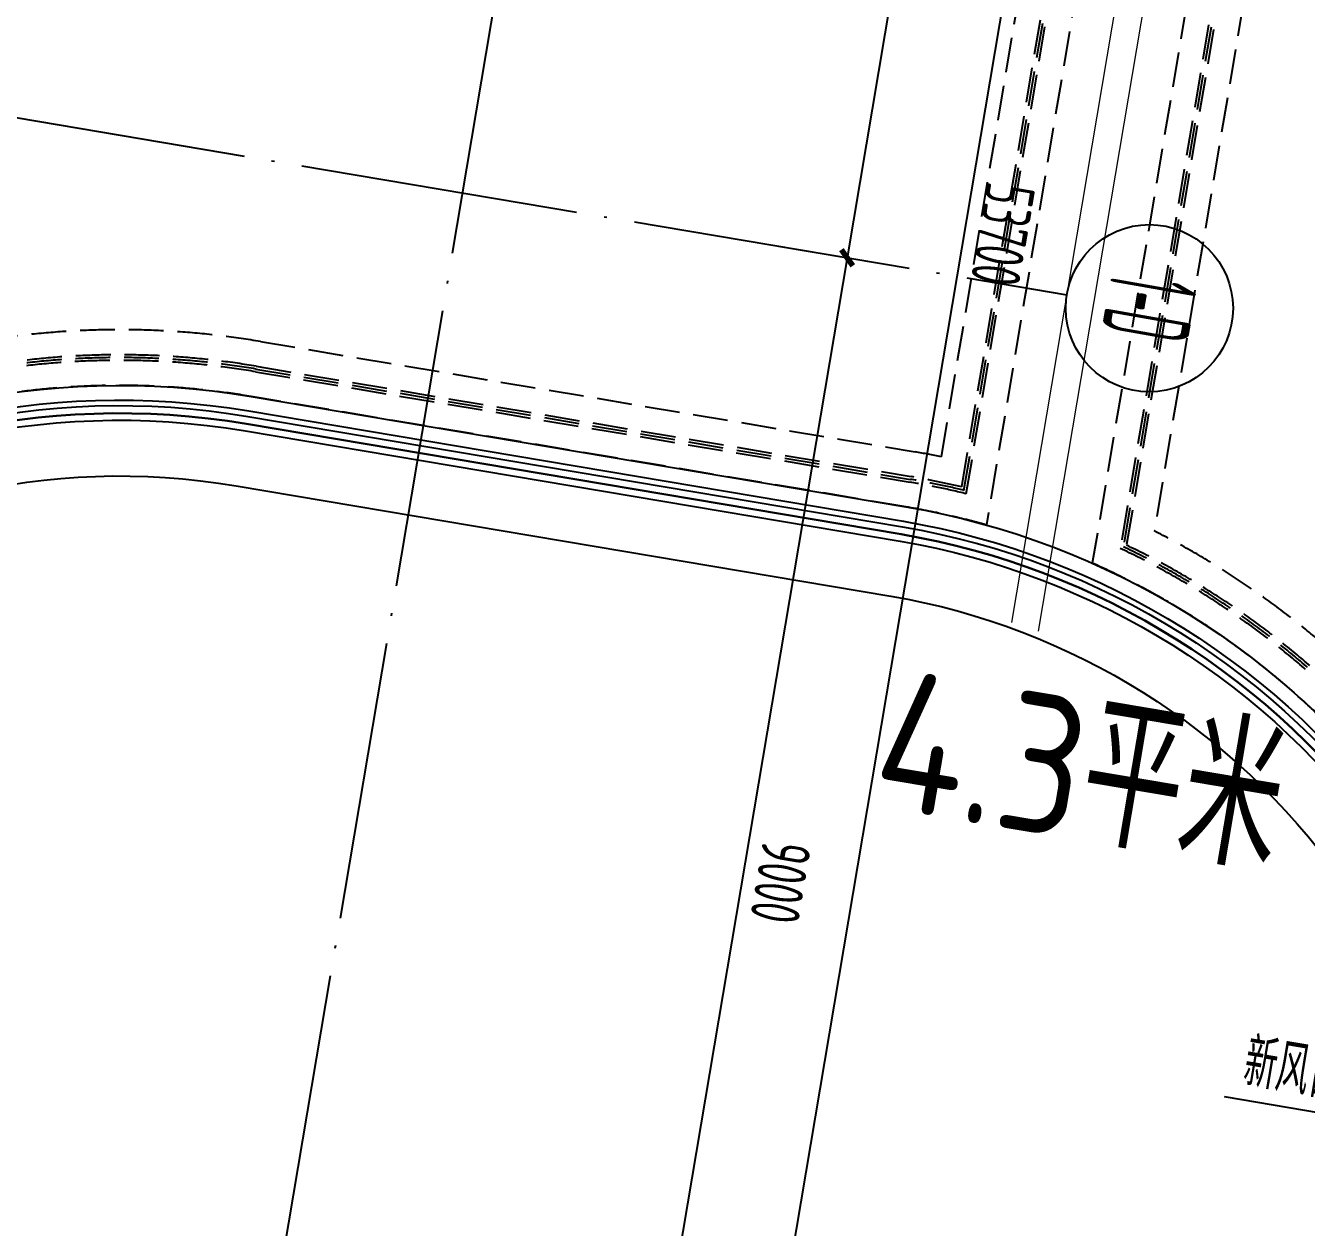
# Model space of a CAD drawing. Extents: x -936 to 12807311, y 101 to 1511157.
# Drawn here: x 12265255 to 12274448, y 1175407 to 1184034 of the extents above; entities that cross this region are included whole.
import ezdxf
from ezdxf.enums import TextEntityAlignment as Align

# ---------------------------------------------------------------- set-up
doc = ezdxf.new("R2010")
doc.units = 0
doc.header["$LTSCALE"] = 1000
doc.header["$MEASUREMENT"] = 0
for name, pattern in [('PX-GRID-T2$0$DOTE', [2.42, 2, -0.2, 0.02, -0.2]), ('PX-PLAN-F2-T2$0$DASH', [0.35, 0.25, -0.1]), ('PX-PLAN-F2-T3$0$DASH', [0.35, 0.25, -0.1])]:
    doc.linetypes.add(name, pattern=pattern)
for name, color, linetype in [('PX-GLAZ-F2$0$PX-GLAZ-F2$0$PX-GLAZ-F2$0$G-LINE2', 2, 'Continuous'), ('PX-GLAZ-F2$0$PX-GLAZ-F2$0$PX-GLAZ-F2$0$平台轮廓', 3, 'Continuous'), ('PX-GLAZ-F2$0$PX-GLAZ-F2$0$PX-GLAZ-F2$0$挑檐', 53, 'Continuous'), ('PX-GRID-T2$0$A-SYMB', 4, 'Continuous'), ('PX-GRID-T2$0$DOTE', 1, 'Continuous'), ('PX-GRID-T2$0$PUB_DIM', 3, 'Continuous'), ('PX-PLAN-F2-T2$0$A-FLOR', 2, 'Continuous'), ('PX-PLAN-F2-T2$0$E_STAIR', 2, 'Continuous'), ('PX-PLAN-F2-T3$0$A-FLOR', 2, 'Continuous'), ('PX-PLAN-F2-T3$0$DIM_LEAD', 3, 'Continuous'), ('PX-PLAN-F2-T3$0$E_STAIR', 2, 'Continuous'), ('PX-PLAN-F2-T3$0$PUB_TEXT', 7, 'Continuous')]:
    doc.layers.add(name, color=color, linetype=linetype)
doc.layers.add('PX-GLAZ-F2$0$PX-GLAZ-F2$0$PX-GLAZ-F2$0$板边线', color=36, linetype='Continuous', lineweight=30)
doc.layers.add('PX-PLAN-F2-T3$0$RF-PD-L2FL$0$OAP0501_', color=1, linetype='Continuous', lineweight=13)
doc.layers.add('PX-PLAN-F2-T2$0$RF-PD-L2FL$0$OAP0501_', color=1, linetype='Continuous', lineweight=13, plot=False)
doc.layers.add('PX-PLAN-F2-T3$0$20220530 连廊减面积', color=3, linetype='Continuous', plot=False)
doc.styles.add('PX-GRID-T2$0$X-01-GRID-01$0$1600-CD-B1-09-Grid$0$XD2008', font='xd-hzs.shx', dxfattribs={"width": 0.7, "bigfont": 'xd-hztxt.shx'})
doc.styles.add('PX-GRID-T2$0$XD2008_T3', font='xd-hzs.shx', dxfattribs={"width": 0.7, "bigfont": 'xd-hztxt.shx'})
doc.styles.add('PX-PLAN-F2-T3$0$PX-PLAN-F1-T2$0$Standard', font='gbenor.shx', dxfattribs={"bigfont": 'gbcbig.shx'})
doc.styles.add('PX-PLAN-F2-T3$0$XD2008', font='xd-hzs.shx', dxfattribs={"width": 0.7, "bigfont": 'xd-hztxt.shx'})
doc.dimstyles.new('PX-GRID-T2$0$_TCH_ARCH&&100', dxfattribs={"dimtxt": 350, "dimasz": 100, "dimexe": 250, "dimexo": 300, "dimgap": 100, "dimtad": 1, "dimdec": 0, "dimzin": 0, "dimdsep": 46, "dimtxsty": 'PX-GRID-T2$0$XD2008_T3', "dimblk": 'PX-GRID-T2$0$_ArchTick', "dimcen": 0.09, "dimclrd": 1, "dimclre": 1, "dimclrt": 4, "dimazin": 2, "dimtfac": 1, "dimtdec": 0, "dimtix": 1, "dimtmove": 2, "dimatfit": 3, "dimfxl": 0, "dimtolj": 1, "dimtzin": 0, "dimarcsym": 0})

# ---------------------------------------------------------------- blocks, each defined once
blk = doc.blocks.new('PX-PLAN-F2-T2$0$A$C5CD76682')
at = {"layer": 'PX-PLAN-F2-T2$0$A-FLOR', "linetype": 'PX-PLAN-F2-T2$0$DASH'}
for points in [[(-68933.4, -78064.5), (-55368, -64469, -0.198693), (-49720.5, -62119.6), (-46347.7, -62113), (-46347.7, -59066.2), (-45279, -59066.3), (-34909.6, -69435.9, 0.100626), (-34477.6, -72050.2), (-33757.2, -73939.3, 0.034544), (-30907.6, -79200.1, 0.038126), (-27619.5, -83592.3), (-26196.5, -85052.3, 0.075728), (-21840.4, -88509.8, 0.172625), (-3750.4, -87883.6), (-3744.8, -110725.2, 0.026211), (-4335.8, -110692.7), (-9101.3, -110693.4, 0.375392), (-14700.4, -115586.6)], [(-14878.8, -115562.5, -0.375392), (-9101.3, -110513.4), (-4335.6, -110512.7, -0.017634), (-3924.8, -110528.2), (-3930.3, -88146.9, -0.170305), (-21913.1, -88675.6, -0.075958), (-26326.9, -85176.4), (-27751.8, -83714.5, -0.03816), (-31059.5, -79296.7, -0.034576), (-33923.3, -74008.7), (-34645.8, -72114.4, -0.09771), (-35091.9, -69508.1), (-45353.6, -59246.3), (-46167.7, -59246.2), (-46167.7, -62292.6), (-49720.2, -62299.6, 0.198693), (-55240.6, -64596.1), (-68805.9, -78191.6)], [(-14898.6, -115559.8, -0.375392), (-9101.3, -110493.4), (-4335.6, -110492.7, -0.016715), (-3944.8, -110506.7), (-3950.3, -88176, -0.17005), (-21921.2, -88694, -0.075983), (-26341.4, -85190.2), (-27766.5, -83728.1, -0.038163), (-31076.4, -79307.4, -0.03458), (-33941.8, -74016.5), (-34664.5, -72121.5, -0.097394), (-35112.1, -69516.2), (-45361.9, -59266.3), (-46147.7, -59266.2), (-46147.7, -62312.6), (-49720.1, -62319.6, 0.198693), (-55226.4, -64610.3), (-68791.8, -78205.7)], [(-14918.4, -115557.2, -0.375392), (-9101.3, -110473.4), (-4335.6, -110472.7, -0.015803), (-3964.8, -110485.3), (-3970.3, -88205, -0.169795), (-21929.3, -88712.4, -0.076008), (-26355.8, -85204), (-27781.2, -83741.6, -0.038167), (-31093.2, -79318.2, -0.034583), (-33960.3, -74024.2), (-34683.2, -72128.6, -0.097079), (-35132.3, -69524.3), (-45370.2, -59286.3), (-46127.7, -59286.2), (-46127.7, -62332.6), (-49720.1, -62339.6, 0.198693), (-55212.3, -64624.4), (-68777.6, -78219.9)], [(-15096.8, -115533.1, -0.375392), (-9101.3, -110293.4), (-4335.4, -110292.7, -0.007873), (-4144.9, -110296.2), (-4150.2, -88465.1, -0.167525), (-22001.9, -88878.2, -0.076233), (-26486.2, -85328.1), (-27913.4, -83863.8, -0.0382), (-31245.1, -79414.7, -0.034616), (-34126.4, -74093.6), (-34851.3, -72192.8, -0.09431), (-35313.6, -69597.5), (-45444.7, -59466.2), (-45947.7, -59466.2), (-45947.7, -62512.2), (-49719.7, -62519.6, 0.198693), (-55084.9, -64751.5), (-68650.2, -78347)]]:
    blk.add_lwpolyline(points, format="xyb", dxfattribs=at)
blk = doc.blocks.new('PX-PLAN-F2-T2$0$sfsafasf')
at = {"layer": 'PX-PLAN-F2-T2$0$RF-PD-L2FL$0$OAP0501_', "extrusion": (-0.009009, 0.006756, 0.999937)}
for p, q in [((12536951.4, 1179686.5), (12540823.2, 1202630.4)), ((12536759.2, 1179749.1), (12540608.7, 1202561))]:
    blk.add_line(p, q, dxfattribs=at)
blk = doc.blocks.new('PX-PLAN-F2-T2')
at = {"layer": 'PX-PLAN-F2-T2$0$E_STAIR'}
blk.add_blockref('PX-PLAN-F2-T2$0$sfsafasf', (-264426.812, 0), dxfattribs=at)
at = {"layer": 'PX-PLAN-F2-T2$0$E_STAIR', "rotation": 350.4236160359783}
blk.add_blockref('PX-PLAN-F2-T2$0$A$C5CD76682', (12294263.897, 1289008.042), dxfattribs=at)
blk = doc.blocks.new('PX-PLAN-F2-T3$0$A$C5CD76682')
at = {"layer": 'PX-PLAN-F2-T3$0$A-FLOR', "linetype": 'PX-PLAN-F2-T3$0$DASH'}
for points in [[(57595.9, -82765.3), (57979.4, -75152.4, 0.165562), (56680.1, -70596.4), (54971.6, -68130.8, -0.242206), (54178.5, -62097), (33003.7, -62097.8, -0.098926), (35447.6, -66840, -0.515692), (28158.1, -77544.7), (20574.9, -77592.3, 0.13491), (5062.5, -82037.2, 0.056948), (-394.4, -86281.4, -0.026435), (-2948.5, -87551.6), (-2949.4, -110869.1, -0.104728), (-850.7, -111906.8)], [(57416.2, -82756.2), (57799.7, -75143.4, 0.165562), (56532.2, -70699), (54823.7, -68233.3, -0.232377), (53927.7, -62277), (33371, -62277.8, -0.092039), (35618.8, -66784, -0.515477), (28160.5, -77724.7), (20576.5, -77772.3, 0.134907), (5156.2, -82190.9, 0.057143), (-285.3, -86426.5, -0.025563), (-2768.5, -87669.5), (-2769.4, -110731.1, -0.098654), (-739.2, -111765.4, -0.098654)], [(57396.2, -82755.2), (57779.7, -75142.4, 0.165562), (56515.7, -70710.3), (54807.2, -68244.7, -0.231327), (53900.4, -62297), (33411.1, -62297.8, -0.091293), (35637.8, -66777.8, -0.515454), (28160.8, -77744.7), (20576.7, -77792.3, 0.134906), (5166.6, -82208, 0.057165), (-273.2, -86442.6, -0.025467), (-2748.5, -87682.6), (-2749.4, -110715.9, -0.098), (-726.9, -111749.7, -0.098)], [(57376.2, -82754.2), (57759.7, -75141.4, 0.165562), (56499.3, -70721.7), (54790.8, -68256.1, -0.230284), (53873.2, -62317), (33451, -62317.8, -0.090552), (35656.8, -66771.5, -0.51543), (28161.1, -77764.7), (20576.8, -77812.3, 0.134906), (5177, -82225.1, 0.057186), (-261, -86458.7, -0.025371), (-2728.5, -87695.6), (-2729.4, -110700.8, -0.097351), (-714.5, -111734, -0.097351)], [(57196.4, -82745.2), (57579.9, -75132.3, 0.165562), (56351.3, -70824.3), (54642.8, -68358.6, -0.221239), (53633.7, -62497.1), (33804, -62497.8, -0.084046), (35828, -66715.5, -0.515226), (28163.5, -77944.7), (20578.4, -77992.3, 0.134903), (5270.7, -82378.8, 0.057383), (-151.7, -86603.7, -0.024513), (-2548.5, -87812.9), (-2549.4, -110566.9, -0.09168), (-603, -111592.7, -0.09168)]]:
    blk.add_lwpolyline(points, format="xyb", dxfattribs=at)
blk = doc.blocks.new('PX-PLAN-F2-T3$0$sfsafasf')
at = {"layer": 'PX-PLAN-F2-T3$0$RF-PD-L2FL$0$OAP0501_', "extrusion": (-0.009009, 0.006756, 0.999937)}
for p, q in [((12536951.4, 1179686.5), (12540823.2, 1202630.4)), ((12536759.2, 1179749.1), (12540608.7, 1202561))]:
    blk.add_line(p, q, dxfattribs=at)
blk = doc.blocks.new('PX-PLAN-F2-T3')
at = {"layer": 'PX-PLAN-F2-T3$0$DIM_LEAD'}
blk.add_line((12277599.497, 1175711.674), (12273858.614, 1176342.811), dxfattribs=at)
at = {"layer": 'PX-PLAN-F2-T3$0$E_STAIR'}
blk.add_blockref('PX-PLAN-F2-T3$0$sfsafasf', (-264426.812, 0), dxfattribs=at)
at = {"layer": 'PX-PLAN-F2-T3$0$E_STAIR', "rotation": 350.4236160359783}
blk.add_blockref('PX-PLAN-F2-T3$0$A$C5CD76682', (12294263.897, 1289008.042), dxfattribs=at)
at = {"layer": 'PX-PLAN-F2-T3$0$20220530 连廊减面积', "style": 'PX-PLAN-F2-T3$0$PX-PLAN-F1-T2$0$Standard'}
blk.add_text('4.3平米', height=1000, rotation=350.4235398, dxfattribs=at).set_placement((12271300.758, 1178437.652))
at = {"layer": 'PX-PLAN-F2-T3$0$PUB_TEXT', "style": 'PX-PLAN-F2-T3$0$XD2008', "width": 0.7}
blk.add_text('新风百叶，', height=350, rotation=350.423616, dxfattribs=at).set_placement((12273979.619, 1176428.88))
blk = doc.blocks.new('PX-GLAZ-F2')
at = {"layer": 'PX-GLAZ-F2$0$PX-GLAZ-F2$0$PX-GLAZ-F2$0$G-LINE2'}
for points in [[(12260492.5, 1176865.2, -0.406574), (12266856.8, 1181267.8), (12271555.8, 1180475.7, -0.197661), (12275130.7, 1178234.6), (12275163.1, 1178189.2)], [(12260524.4, 1176819.3, -0.408638), (12266850.1, 1181228.4), (12271549.1, 1180436.2, -0.197659), (12275098.1, 1178211.3), (12275153.9, 1178133.3)]]:
    blk.add_lwpolyline(points, format="xyb", dxfattribs=at)
at = {"layer": 'PX-GLAZ-F2$0$PX-GLAZ-F2$0$PX-GLAZ-F2$0$平台轮廓', "ltscale": 100}
blk.add_lwpolyline([(12224100.2, 1188475.8), (12223535.2, 1187910.8), (12225942, 1185503.9, -0.10729), (12230349.1, 1178653), (12236383.1, 1162515.9, 0.267574), (12240465.6, 1159146.3), (12251256.4, 1157325.9, 0.414208), (12258631.8, 1162572), (12261004, 1176631.9, -0.414213), (12266766.1, 1180730.4), (12271464.5, 1179938.4, -0.197624), (12274687.3, 1177917.7), (12277075, 1174576.9, 0.197266), (12281463.1, 1171846.1), (12294714.9, 1169610.3), (12294846.9, 1170392.9)], format="xyb", dxfattribs=at)
at = {"layer": 'PX-GLAZ-F2$0$PX-GLAZ-F2$0$PX-GLAZ-F2$0$挑檐'}
for points in [[(12260410.1, 1176985.6, -0.401308), (12266874.2, 1181371.3), (12271573.4, 1180579.2, -0.195385), (12275187, 1178335.9)], [(12260609.5, 1176698.4), (12260609.5, 1176698.4, -0.414213), (12266832.6, 1181124.8), (12271531.5, 1180332.7, -0.197652), (12275012.7, 1178150.3), (12275129.8, 1177986.4)]]:
    blk.add_lwpolyline(points, format="xyb", dxfattribs=at)
at = {"layer": 'PX-GLAZ-F2$0$PX-GLAZ-F2$0$PX-GLAZ-F2$0$板边线', "color": 30}
blk.add_lwpolyline([(12275053.4, 1178179.3, 0.197655), (12271539.9, 1180382), (12266840.9, 1181174.1, 0.411529), (12260568.8, 1176756), (12258744.3, 1177063.8), (12259901, 1183919.5), (12261231.5, 1191806, 0.287272), (12259405.2, 1196219.8), (12252901.9, 1200852.5), (12251188.4, 1202065.5, -0.045377), (12248698.6, 1204191.4, -0.042961), (12247327.8, 1205860.8, -0.052561), (12245550.4, 1209140.6), (12247664.3, 1210656.7), (12245455.7, 1222643.2, 0.109445)], format="xyb", dxfattribs=at)
blk = doc.blocks.new('PX-GRID-T2$0$X-01-GRID-01$0$1600-CD-B1-09-Grid$0$ECADI-TAG-GRID')
at = {"color": 13}
blk.add_circle((0, 0), 6, dxfattribs=at)
at = {"style": 'PX-GRID-T2$0$X-01-GRID-01$0$1600-CD-B1-09-Grid$0$XD2008', "width": 0.4}
blk.add_attdef('GRID', text='', height=6.25, dxfattribs=at).set_placement((0, 0), align=Align.MIDDLE)
blk = doc.blocks.new('PX-GRID-T2$0$_ArchTick')
at = {"color": 0, "linetype": 'ByBlock', "const_width": 0.4}
blk.add_lwpolyline([(-0.5, -0.5), (0.5, 0.5)], dxfattribs=at)
blk = doc.blocks.new('*D2275')
at = {"layer": 'Defpoints', "color": 0, "transparency": 16777216}
for p in [(12274887.1, 1209321.4), (12265953.6, 1156369.7), (12267531.2, 1156103.5)]:
    blk.add_point(p, dxfattribs=at)
at = {"layer": 'PX-GRID-T2$0$PUB_DIM', "color": 1, "lineweight": -2, "transparency": 16777216}
for p, q in [((12275182.9, 1209271.5), (12276711.2, 1209013.6)), ((12276464.7, 1209055.2), (12267531.2, 1156103.5)), ((12266249.4, 1156319.8), (12267777.7, 1156061.9))]:
    blk.add_line(p, q, dxfattribs=at)
at = {"layer": 'PX-GRID-T2$0$PUB_DIM', "color": 1, "lineweight": -2, "transparency": 16777216, "xscale": 100, "yscale": 100, "zscale": 100}
for p, rotation in [((12276464.7, 1209055.2), 80.42378924730576), ((12267531.2, 1156103.5), 260.4237892473058)]:
    blk.add_blockref('PX-GRID-T2$0$_ArchTick', p, dxfattribs=dict(at, rotation=rotation))
at = {"layer": 'PX-GRID-T2$0$PUB_DIM', "color": 4, "transparency": 16777216, "insert": (12272269.1, 1182533.6), "char_height": 350, "attachment_point": 5, "rotation": 260.42379, "style": 'PX-GRID-T2$0$XD2008_T3'}
blk.add_mtext('\\A1;53700', dxfattribs=at)
blk = doc.blocks.new('*D2278')
at = {"layer": 'Defpoints', "color": 0, "transparency": 16777216}
for p in [(12271859.4, 1191375), (12270362.2, 1182500.4), (12271151, 1182367.3)]:
    blk.add_point(p, dxfattribs=at)
at = {"layer": 'PX-GRID-T2$0$PUB_DIM', "color": 1, "lineweight": -2, "transparency": 16777216}
for p, q in [((12272155.2, 1191325.1), (12272894.7, 1191200.3)), ((12272648.2, 1191241.9), (12271151, 1182367.3)), ((12270658, 1182450.5), (12271397.5, 1182325.7))]:
    blk.add_line(p, q, dxfattribs=at)
at = {"layer": 'PX-GRID-T2$0$PUB_DIM', "color": 1, "lineweight": -2, "transparency": 16777216, "xscale": 100, "yscale": 100, "zscale": 100}
for p, rotation in [((12272648.2, 1191241.9), 80.42378924730728), ((12271151, 1182367.3), 260.4237892473072)]:
    blk.add_blockref('PX-GRID-T2$0$_ArchTick', p, dxfattribs=dict(at, rotation=rotation))
at = {"layer": 'PX-GRID-T2$0$PUB_DIM', "color": 4, "transparency": 16777216, "insert": (12272170.8, 1186758.9), "char_height": 350, "attachment_point": 5, "rotation": 260.42379, "style": 'PX-GRID-T2$0$XD2008_T3'}
blk.add_mtext('\\A1;9000', dxfattribs=at)
blk = doc.blocks.new('*D2279')
at = {"layer": 'Defpoints', "color": 0, "transparency": 16777216}
for p in [(12270362.2, 1182500.4), (12268864.9, 1173625.8), (12269653.7, 1173492.7)]:
    blk.add_point(p, dxfattribs=at)
at = {"layer": 'PX-GRID-T2$0$PUB_DIM', "color": 1, "lineweight": -2, "transparency": 16777216}
for p, q in [((12270658, 1182450.5), (12271397.5, 1182325.7)), ((12271151, 1182367.3), (12269653.7, 1173492.7)), ((12269160.7, 1173575.9), (12269900.3, 1173451.1))]:
    blk.add_line(p, q, dxfattribs=at)
at = {"layer": 'PX-GRID-T2$0$PUB_DIM', "color": 1, "lineweight": -2, "transparency": 16777216, "xscale": 100, "yscale": 100, "zscale": 100}
for p, rotation in [((12271151, 1182367.3), 80.42378924730696), ((12269653.7, 1173492.7), 260.423789247307)]:
    blk.add_blockref('PX-GRID-T2$0$_ArchTick', p, dxfattribs=dict(at, rotation=rotation))
at = {"layer": 'PX-GRID-T2$0$PUB_DIM', "color": 4, "transparency": 16777216, "insert": (12270673.5, 1177884.3), "char_height": 350, "attachment_point": 5, "rotation": 260.42379, "style": 'PX-GRID-T2$0$XD2008_T3'}
blk.add_mtext('\\A1;9000', dxfattribs=at)
blk = doc.blocks.new('PX-GRID-T2')
at = {"layer": 'PX-GRID-T2$0$DOTE', "linetype": 'PX-GRID-T2$0$DOTE'}
for p, q in [((12273480.6, 1213006.7), (12263221.6, 1152198.4)), ((12231443.6, 1189066.4), (12272728.7, 1182101.1))]:
    blk.add_line(p, q, dxfattribs=at)
at = {"layer": 'PX-GRID-T2$0$A-SYMB', "xscale": 99.99999999999993, "yscale": 99.99999999999993, "zscale": 99.99999999999993, "rotation": 260.00017320646}
blk.add_blockref('PX-GRID-T2$0$X-01-GRID-01$0$1600-CD-B1-09-Grid$0$ECADI-TAG-GRID', (12273321, 1182005.1), dxfattribs=at).add_auto_attribs({'GRID': '1-D'})
at = {"layer": 'PX-GRID-T2$0$PUB_DIM'}
for base, p1, p2, picture, middle in [((12267531.2, 1156103.5), (12274887.1, 1209321.4), (12265953.6, 1156369.7), '*D2275', (12272269.1, 1182533.6)), ((12271151, 1182367.3), (12271859.4, 1191375), (12270362.2, 1182500.4), '*D2278', (12272170.8, 1186758.9)), ((12269653.7, 1173492.7), (12270362.2, 1182500.4), (12268864.9, 1173625.8), '*D2279', (12270673.5, 1177884.3))]:
    dim = blk.add_linear_dim(base=base, p1=p1, p2=p2, angle=260.42379, dimstyle='PX-GRID-T2$0$_TCH_ARCH&&100', override={"dimgap": 0}, dxfattribs=at)
    dim.commit()
    dim.dimension.update_dxf_attribs({"geometry": picture, "text_midpoint": middle, "dimtype": 161, "text_rotation": 260.42379})

msp = doc.modelspace()

# ---------------------------------------------------------------- block references
for name in ['PX-PLAN-F2-T2', 'PX-GRID-T2', 'PX-GLAZ-F2', 'PX-PLAN-F2-T3']:
    msp.add_blockref(name, (0, 0))

doc.saveas('drawing.dxf')
